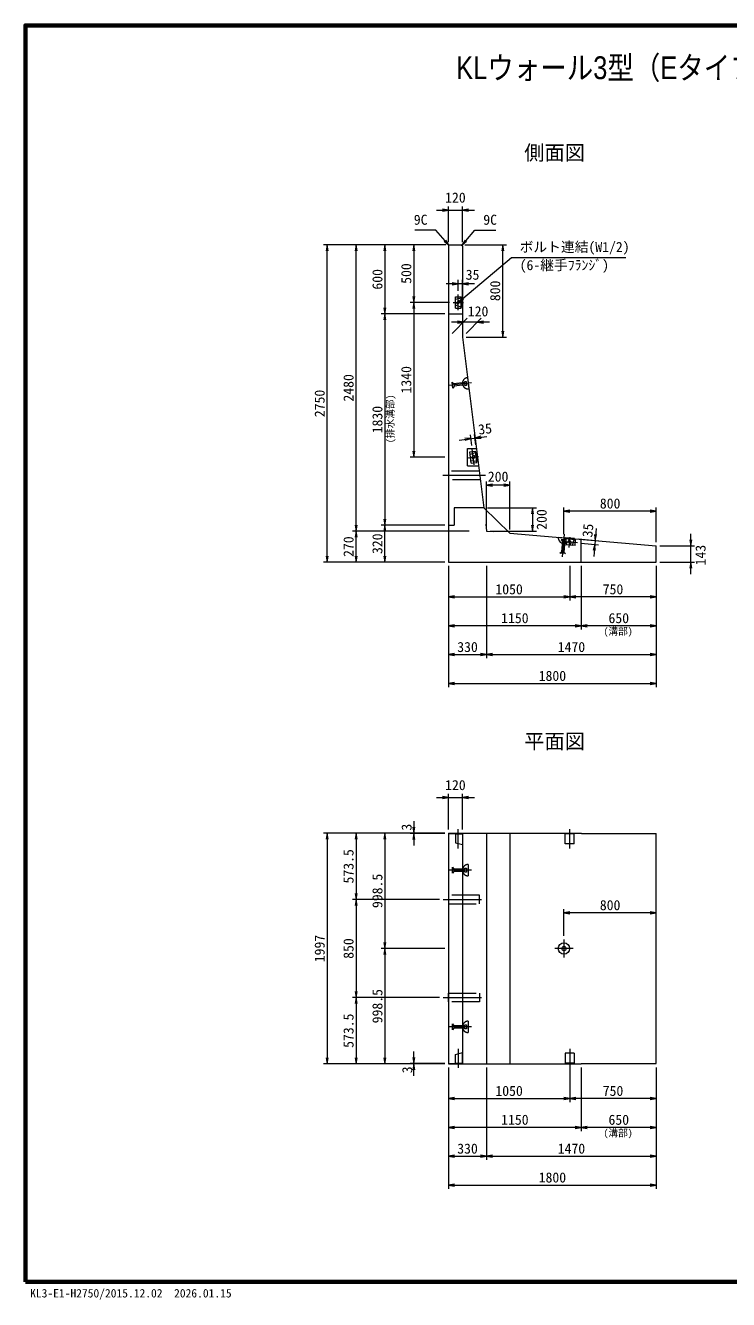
# Model space of a CAD drawing. Units: millimetres at full size, sheet at 1:40. Extents: x 108088 to 123888, y 10657 to 21690.
# Drawn here: x 108088 to 114177, y 10657 to 21690 of the extents above; entities that cross this region are included whole.
import ezdxf
from ezdxf.enums import TextEntityAlignment as Align

# ---------------------------------------------------------------- set-up
doc = ezdxf.new("R2010")
doc.units = ezdxf.units.MM
doc.header["$LTSCALE"] = 40
doc.linetypes.add('CHAIN', pattern=[18.5, 12, -1.5, 3.5, -1.5])
doc.linetypes.add('DASHED', pattern=[7.5, 6, -1.5])
for name, color, linetype, lineweight in [('01図枠', 1, 'Continuous', 70), ('中心', 6, 'CHAIN', 9), ('外形線', 7, 'Continuous', 13), ('寸法', 2, 'Continuous', 9), ('細線', 4, 'Continuous', 9), ('連結部', 4, 'Continuous', 13)]:
    doc.layers.add(name, color=color, linetype=linetype, lineweight=lineweight)
doc.layers.add('文字', color=7, linetype='Continuous')
doc.styles.add('ＭＳ ゴシック', font='')
doc.styles.add('ＭＳ Ｐゴシック', font='')
doc.styles.get('ＭＳ ゴシック').set_extended_font_data('MS Gothic')
doc.styles.get('ＭＳ Ｐゴシック').set_extended_font_data('MS PGothic')

# ---------------------------------------------------------------- blocks, each defined once
blk = doc.blocks.new('open_arrow')
at = {"color": 0, "linetype": 'Continuous', "lineweight": -2}
blk.add_lwpolyline([(7.5, 1.25), (0, 0), (7.5, -1.25)], dxfattribs=at)

msp = doc.modelspace()

# ---------------------------------------------------------------- linework, layer by layer
at = {"layer": '01図枠'}
msp.add_lwpolyline([(108087.54, 10809.99), (123887.54, 10809.99), (123887.54, 21689.99), (108087.54, 21689.99)], close=True, dxfattribs=at)
at = {"layer": '中心'}
for p, q in [((111836.25, 19223.25), (111836.25, 19360.25)), ((111791.25, 19291.75), (111881.25, 19291.75)), ((111951.02, 18595.47), (111757.53, 18571.28)), ((111974.48, 17883.78), (111957.49, 18019.72)), ((111921.33, 17946.17), (112010.63, 17957.33)), ((112071.64, 17791.75), (111701.25, 17791.75)), ((112869.5, 17208.5), (112733.01, 17220.29)), ((112753.84, 17283.74), (112737.05, 17089.46)), ((112797.38, 17169.56), (112805.13, 17259.23)), ((111836.25, 14563.76), (111836.25, 14728.76)), ((112801.25, 14563.76), (112801.25, 14728.76)), ((111951.25, 14374.76), (111756.25, 14374.76)), ((111706.25, 14121.26), (112036.25, 14121.26)), ((112830.25, 13696.26), (112672.25, 13696.26)), ((112751.25, 13775.26), (112751.25, 13617.26)), ((111706.25, 13271.26), (112036.25, 13271.26)), ((111951.25, 13017.76), (111756.25, 13017.76)), ((111836.25, 12828.76), (111836.25, 12663.76)), ((112801.25, 12828.76), (112801.25, 12663.76))]:
    msp.add_line(p, q, dxfattribs=at)
at = {"layer": '外形線'}
for p, q in [((111760.25, 19791.75), (111751.25, 19782.75)), ((111751.25, 19782.75), (111751.25, 17041.75)), ((111862.25, 19791.75), (111871.25, 19782.75)), ((111871.25, 19782.75), (111871.25, 18991.75)), ((111871.25, 18991.75), (112056.25, 17511.75)), ((112056.25, 17511.75), (112281.25, 17294.46)), ((112073.81, 17371.3), (112081.25, 17311.75)), ((112081.25, 17311.75), (112141.05, 17306.58)), ((112281.25, 17294.46), (113551.25, 17184.71)), ((113551.25, 17041.75), (113551.25, 17184.71)), ((111751.25, 17041.75), (113551.25, 17041.75)), ((111751.25, 14694.76), (112901.25, 14694.76)), ((111751.25, 14694.76), (111751.25, 12697.76)), ((111871.25, 14694.76), (111871.25, 12697.76)), ((112904.25, 14691.76), (112901.25, 14694.76)), ((112904.25, 14691.76), (113551.25, 14691.76)), ((113551.25, 12700.76), (113551.25, 14691.76)), ((111751.25, 12697.76), (112901.25, 12697.76)), ((112901.25, 12697.76), (112904.25, 12700.76)), ((112904.25, 12700.76), (113551.25, 12700.76))]:
    msp.add_line(p, q, dxfattribs=at)
at = {"layer": '寸法'}
for p, q in [((111647.25, 20091.75), (111975.25, 20091.75)), ((111751.25, 19814.75), (111751.25, 20123.75)), ((111871.25, 19814.75), (111871.25, 20123.75)), ((111728.25, 19791.75), (110669.25, 19791.75)), ((110701.25, 17041.75), (110701.25, 19791.75)), ((111728.25, 19791.75), (110919.25, 19791.75)), ((110951.25, 17311.75), (110951.25, 19791.75)), ((111728.25, 19791.75), (111169.25, 19791.75)), ((111201.25, 19791.75), (111201.25, 19191.75)), ((111728.25, 19791.75), (111419.25, 19791.75)), ((111451.25, 19791.75), (111451.25, 19291.75)), ((111894.25, 19791.75), (112253.25, 19791.75)), ((112221.25, 18991.75), (112221.25, 19791.75)), ((111975.25, 19453.95), (111732.25, 19453.95)), ((111836.25, 19392.25), (111836.25, 19485.95)), ((111871.25, 19323.75), (111871.25, 19485.95)), ((111759.25, 19291.75), (111419.25, 19291.75)), ((111759.25, 19291.75), (111419.25, 19291.75)), ((111451.25, 19291.75), (111451.25, 17951.75)), ((111719.25, 19191.75), (111169.25, 19191.75)), ((111719.25, 19191.75), (111169.25, 19191.75)), ((111201.25, 19191.75), (111201.25, 17361.75)), ((112105.37, 19121.87), (111777.37, 19121.87)), ((111783.25, 19023.75), (111913.37, 19153.87)), ((111903.25, 19023.75), (112033.37, 19153.87)), ((111903.25, 18991.75), (112253.25, 18991.75)), ((111842.67, 18099.8), (112083.79, 18129.94)), ((111953.52, 18051.47), (111941.89, 18144.45)), ((111987.91, 18058.5), (111976.62, 18148.79)), ((111719.25, 17951.75), (111419.25, 17951.75)), ((112081.25, 17343.75), (112081.25, 17742.2)), ((112281.25, 17710.2), (112081.25, 17710.2)), ((112281.25, 17326.46), (112281.25, 17742.2)), ((112088.25, 17511.75), (112512.33, 17511.75)), ((112480.33, 17511.75), (112480.33, 17311.75)), ((112751.25, 17285.85), (112751.25, 17516.71)), ((113551.25, 17484.71), (112751.25, 17484.71)), ((113551.25, 17216.71), (113551.25, 17516.71)), ((111719.25, 17361.75), (111169.25, 17361.75)), ((111719.25, 17361.75), (111169.25, 17361.75)), ((111201.25, 17041.75), (111201.25, 17361.75)), ((113029.99, 17334.15), (113009.07, 17092.05)), ((111931.06, 17311.75), (110919.25, 17311.75)), ((111931.06, 17311.75), (110919.25, 17311.75)), ((110951.25, 17041.75), (110951.25, 17311.75)), ((112113.25, 17311.75), (112512.33, 17311.75)), ((112876, 17243.07), (113052.92, 17227.78)), ((113851.25, 16937.75), (113851.25, 17288.71)), ((112901.38, 17205.74), (113049.9, 17192.91)), ((113583.25, 17184.71), (113883.25, 17184.71)), ((111719.25, 17041.75), (110669.25, 17041.75)), ((111719.25, 17041.75), (110919.25, 17041.75)), ((111719.25, 17041.75), (111169.25, 17041.75)), ((111751.25, 17009.75), (111751.25, 15959.75)), ((111751.25, 17009.75), (111751.25, 16209.75)), ((111751.25, 17009.75), (111751.25, 16459.75)), ((111751.25, 17009.75), (111751.25, 16709.75)), ((112081.25, 17009.75), (112081.25, 16209.75)), ((112081.25, 17009.75), (112081.25, 16209.75)), ((112801.25, 17009.75), (112801.25, 16709.75)), ((112801.25, 17009.75), (112801.25, 16709.75)), ((112901.25, 17009.75), (112901.25, 16459.75)), ((112901.25, 17009.75), (112901.25, 16459.75)), ((113551.25, 17009.75), (113551.25, 15959.75)), ((113551.25, 17009.75), (113551.25, 16209.75)), ((113551.25, 17009.75), (113551.25, 16709.75)), ((113551.25, 17009.75), (113551.25, 16459.75)), ((113583.25, 17041.75), (113883.25, 17041.75)), ((111751.25, 16741.75), (112801.25, 16741.75)), ((113551.25, 16741.75), (112801.25, 16741.75)), ((112901.25, 16491.75), (111751.25, 16491.75)), ((113551.25, 16491.75), (112901.25, 16491.75)), ((111751.25, 16241.75), (112081.25, 16241.75)), ((112081.25, 16241.75), (113551.25, 16241.75)), ((111751.25, 15991.75), (113551.25, 15991.75)), ((111751.25, 14726.76), (111751.25, 15035.76)), ((111871.25, 14726.76), (111871.25, 15035.76)), ((111647.25, 15003.76), (111975.25, 15003.76)), ((111451.25, 14798.76), (111451.25, 14587.76)), ((111719.25, 14694.76), (110669.25, 14694.76)), ((110701.25, 14694.76), (110701.25, 12697.76)), ((111719.25, 14694.76), (110919.25, 14694.76)), ((110951.25, 14694.76), (110951.25, 14121.26)), ((111719.25, 14694.76), (111169.25, 14694.76)), ((111201.25, 14694.76), (111201.25, 13696.26)), ((111719.25, 14694.76), (111419.25, 14694.76)), ((111719.25, 14691.76), (111419.25, 14691.76)), ((111674.25, 14121.26), (110919.25, 14121.26)), ((111674.25, 14121.26), (110919.25, 14121.26)), ((110951.25, 14121.26), (110951.25, 13271.26)), ((112751.25, 13807.26), (112751.25, 14038.12)), ((113551.25, 13738.12), (113551.25, 14038.12)), ((113551.25, 14006.12), (112751.25, 14006.12)), ((111720.25, 13696.26), (111169.25, 13696.26)), ((111720.25, 13696.26), (111169.25, 13696.26)), ((111201.25, 13696.26), (111201.25, 12697.76)), ((111674.25, 13271.26), (110919.25, 13271.26)), ((111674.25, 13271.26), (110919.25, 13271.26)), ((110951.25, 13271.26), (110951.25, 12697.76)), ((111451.25, 12593.76), (111451.25, 12804.76)), ((111719.25, 12697.76), (110669.25, 12697.76)), ((111719.25, 12697.76), (110919.25, 12697.76)), ((111719.25, 12697.76), (111169.25, 12697.76)), ((111719.25, 12700.76), (111419.25, 12700.76)), ((111719.25, 12697.76), (111419.25, 12697.76)), ((111751.25, 12665.76), (111751.25, 11615.76)), ((111751.25, 12665.76), (111751.25, 11865.76)), ((111751.25, 12665.76), (111751.25, 12115.76)), ((111751.25, 12665.76), (111751.25, 12365.76)), ((112081.25, 12665.76), (112081.25, 11865.76)), ((112081.25, 12665.76), (112081.25, 11865.76)), ((112801.25, 12665.76), (112801.25, 12365.76)), ((112801.25, 12665.76), (112801.25, 12365.76)), ((112901.25, 12665.76), (112901.25, 12115.76)), ((112901.25, 12665.76), (112901.25, 12115.76)), ((113551.25, 12665.76), (113551.25, 11615.76)), ((113551.25, 12665.76), (113551.25, 11865.76)), ((113551.25, 12665.76), (113551.25, 12365.76)), ((113551.25, 12665.76), (113551.25, 12115.76)), ((111751.25, 12397.76), (112801.25, 12397.76)), ((113551.25, 12397.76), (112801.25, 12397.76)), ((112901.25, 12147.76), (111751.25, 12147.76)), ((113551.25, 12147.76), (112901.25, 12147.76)), ((111751.25, 11897.76), (112081.25, 11897.76)), ((112081.25, 11897.76), (113551.25, 11897.76)), ((111751.25, 11647.76), (113551.25, 11647.76))]:
    msp.add_line(p, q, dxfattribs=at)
at = {"layer": '寸法', "color": 3, "linetype": 'DASHED'}
for p, q in [((111790.39, 18550.22), (111784.19, 18599.86)), ((111784.19, 18599.86), (111797.63, 18586.42)), ((111800.11, 18566.55), (111790.39, 18550.22)), ((111893.22, 18598.37), (111797.63, 18586.42)), ((111797.63, 18586.42), (111800.11, 18566.55)), ((111895.7, 18578.5), (111800.11, 18566.55)), ((111892.23, 18606.26), (111904.14, 18607.75)), ((111896.7, 18570.54), (111892.23, 18606.26)), ((111908.6, 18572.03), (111896.7, 18570.54)), ((111904.14, 18607.75), (111908.6, 18572.03)), ((111915.17, 18640.42), (111927.34, 18543.08)), ((112702.39, 17258.07), (112800.12, 17249.62)), ((112738.92, 17227.81), (112730.62, 17131.84)), ((112731, 17228.5), (112732.03, 17240.45)), ((112766.86, 17225.4), (112731, 17228.5)), ((112732.03, 17240.45), (112767.9, 17237.35)), ((112758.87, 17226.09), (112750.57, 17130.11)), ((112767.9, 17237.35), (112766.86, 17225.4)), ((112714.67, 17121.51), (112730.62, 17131.84)), ((112764.51, 17117.2), (112714.67, 17121.51)), ((112730.62, 17131.84), (112750.57, 17130.11)), ((112750.57, 17130.11), (112764.51, 17117.2)), ((111786.25, 14349.78), (111786.25, 14399.81)), ((111786.25, 14399.81), (111797.92, 14384.81)), ((111797.92, 14364.78), (111786.25, 14349.78)), ((111894.25, 14384.81), (111797.92, 14384.81)), ((111797.92, 14384.81), (111797.92, 14364.78)), ((111894.25, 14364.78), (111797.92, 14364.78)), ((111894.25, 14356.76), (111894.25, 14392.76)), ((111894.25, 14392.76), (111906.25, 14392.76)), ((111906.25, 14356.76), (111894.25, 14356.76)), ((111906.25, 14392.76), (111906.25, 14356.76)), ((111921.25, 14423.81), (111921.25, 14325.71)), ((111786.25, 12992.78), (111786.25, 13042.81)), ((111786.25, 13042.81), (111797.92, 13027.81)), ((111894.25, 13027.81), (111797.92, 13027.81)), ((111797.92, 13027.81), (111797.92, 13007.78)), ((111894.25, 12999.76), (111894.25, 13035.76)), ((111894.25, 13035.76), (111906.25, 13035.76)), ((111906.25, 13035.76), (111906.25, 12999.76)), ((111921.25, 13066.81), (111921.25, 12968.71)), ((111797.92, 13007.78), (111786.25, 12992.78)), ((111894.25, 13007.78), (111797.92, 13007.78)), ((111906.25, 12999.76), (111894.25, 12999.76))]:
    msp.add_line(p, q, dxfattribs=at)
at = {"layer": '寸法'}
for points in [[(111755.73, 19787.23), (111721.55, 19826.42), (111641.78, 19917.89), (111460.03, 19917.89)], [(111866.78, 19787.23), (111900.95, 19826.42), (111980.73, 19917.89), (112162.48, 19917.89)], [(111836.25, 19291.75), (111875.88, 19325.42), (112295.66, 19682.08), (113286.26, 19682.08)]]:
    msp.add_lwpolyline(points, dxfattribs=at)
at = {"layer": '寸法', "color": 3}
msp.add_circle((112751.25, 13696.26), 18, dxfattribs=at)
at = {"layer": '寸法', "color": 3, "linetype": 'DASHED'}
for centre, start, end in [((111921.25, 18591.75), 97.12502, 277.12502), ((112751.25, 17253.85), 175.06078, 355.06078), ((111921.25, 14374.76), 90, 270), ((111921.25, 13017.76), 90, 270)]:
    msp.add_arc(centre, 49.05, start, end, dxfattribs=at)
at = {"layer": '細線'}
for p, q in [((111811.25, 19243.25), (111811.25, 19340.25)), ((111811.25, 19340.25), (111861.25, 19340.25)), ((111861.25, 19243.25), (111861.25, 19340.25)), ((111811.25, 19243.25), (111861.25, 19243.25)), ((111836.25, 19303.06), (111824.94, 19291.75)), ((111847.57, 19291.75), (111836.25, 19280.44)), ((111751.25, 19191.75), (111871.25, 19191.75)), ((111916.88, 18026.75), (111991.88, 18026.75)), ((111916.88, 17876.75), (111916.88, 18026.75)), ((111935.16, 17996.77), (111984.77, 18002.98)), ((111947.19, 17900.52), (111935.16, 17996.77)), ((111996.8, 17906.72), (111984.77, 18002.98)), ((111916.88, 17876.75), (112010.63, 17876.75)), ((111947.19, 17900.52), (111996.8, 17906.72)), ((111964.58, 17962.98), (111954.76, 17950.35)), ((111977.21, 17953.15), (111967.39, 17940.52)), ((111801.25, 17511.75), (111801.25, 17361.75)), ((112056.25, 17511.75), (111801.25, 17511.75)), ((111751.25, 17361.75), (111801.25, 17361.75)), ((112750.78, 17193.66), (112755.09, 17243.48)), ((112851.73, 17235.13), (112755.09, 17243.48)), ((112789.98, 17215.37), (112800.28, 17203.12)), ((112802.23, 17225.67), (112812.53, 17213.42)), ((112847.42, 17185.31), (112851.73, 17235.13)), ((112901.25, 17041.75), (112901.25, 17240.88)), ((112847.42, 17185.31), (112750.78, 17193.66)), ((112081.25, 14694.76), (112081.25, 12697.76)), ((112281.25, 14694.76), (112281.25, 12697.76)), ((112841.25, 14688.76), (112761.25, 14688.76)), ((112761.25, 14603.76), (112761.25, 14688.76)), ((112841.25, 14603.76), (112841.25, 14688.76)), ((112841.25, 14603.76), (112761.25, 14603.76)), ((112841.25, 12788.76), (112761.25, 12788.76)), ((112761.25, 12788.76), (112761.25, 12703.76)), ((112841.25, 12703.76), (112761.25, 12703.76)), ((112841.25, 12788.76), (112841.25, 12703.76))]:
    msp.add_line(p, q, dxfattribs=at)
at = {"layer": '細線', "linetype": 'DASHED'}
for p, q in [((111871.25, 19331.75), (111811.25, 19316.75)), ((111871.25, 19251.75), (111871.25, 19331.75)), ((111811.25, 19266.75), (111871.25, 19251.75)), ((111995.75, 17995.78), (111938.07, 17973.45)), ((112005.67, 17916.4), (111995.75, 17995.78)), ((111944.28, 17923.84), (112005.67, 17916.4)), ((112016.57, 17829.25), (111751.25, 17829.25)), ((112025.94, 17754.25), (111751.25, 17754.25)), ((112764.42, 17252.71), (112774.19, 17191.64)), ((112844.12, 17245.82), (112764.42, 17252.71)), ((112824.01, 17187.34), (112844.12, 17245.82)), ((111751.25, 14691.76), (111871.25, 14691.76)), ((111811.25, 14688.76), (111811.25, 14612.76)), ((111811.25, 14688.76), (111871.25, 14688.76)), ((111871.25, 14688.76), (111871.25, 14597.76)), ((111811.25, 14612.76), (111871.25, 14597.76)), ((111751.25, 12700.76), (111871.25, 12700.76)), ((111811.25, 12779.76), (111871.25, 12794.76)), ((111811.25, 12703.76), (111811.25, 12779.76)), ((111811.25, 12703.76), (111871.25, 12703.76)), ((111871.25, 12703.76), (111871.25, 12794.76))]:
    msp.add_line(p, q, dxfattribs=at)
for points in [[(111751.25, 14083.76), (112021.25, 14083.76), (112021.25, 14158.76), (111751.25, 14158.76)], [(111751.25, 13308.76), (112021.25, 13308.76), (112021.25, 13233.76), (111751.25, 13233.76)]]:
    msp.add_lwpolyline(points, close=True, dxfattribs=at)
at = {"layer": '細線'}
for centre, start, end in [((111830.6, 19286.09), 135, 315), ((111841.91, 19297.41), 315, 135), ((111961.07, 17945.43), 142.12502, 322.12502), ((111970.89, 17958.06), 322.12502, 142.12502), ((112796.11, 17220.52), 40.06078, 220.06078), ((112806.4, 17208.27), 220.06078, 40.06078)]:
    msp.add_arc(centre, 8, start, end, dxfattribs=at)
at = {"layer": '連結部', "color": 7}
msp.add_line((111760.25, 19791.75), (111862.25, 19791.75), dxfattribs=at)
at = {"layer": '連結部', "color": 3}
msp.add_circle((112751.25, 13696.26), 49, dxfattribs=at)

# ---------------------------------------------------------------- block references
at = {"layer": '寸法', "xscale": 6.93, "yscale": 6.93}
for p, rotation in [((111751.25, 20091.75), 180), ((110701.25, 19791.75), 270), ((110951.25, 19791.75), 270), ((111201.25, 19791.75), 270), ((111451.25, 19791.75), 270), ((111755.73, 19787.23), 131.1), ((111866.78, 19787.23), 48.9), ((112221.25, 19791.75), 270), ((111836.25, 19453.95), 180), ((111451.25, 19291.75), 90), ((111836.25, 19291.75), 40.4), ((111201.25, 19191.75), 90), ((111451.25, 19291.75), 270), ((111201.25, 19191.75), 270), ((111881.37, 19121.87), 180), ((112221.25, 18991.75), 90), ((111945.86, 18112.7), 187.1), ((111980.59, 18117.04), 7.1), ((111451.25, 17951.75), 90), ((112281.25, 17710.2), 180), ((112480.33, 17511.75), 270), ((113551.25, 17484.71), 180), ((110951.25, 17311.75), 90), ((111201.25, 17361.75), 90), ((111201.25, 17361.75), 270), ((112480.33, 17311.75), 90), ((110951.25, 17311.75), 270), ((113021.04, 17230.53), 85.1), ((113851.25, 17184.71), 90), ((113018.02, 17195.66), 265.1), ((110701.25, 17041.75), 90), ((110951.25, 17041.75), 90), ((111201.25, 17041.75), 90), ((113851.25, 17041.75), 270), ((112801.25, 16741.75), 180), ((113551.25, 16741.75), 180), ((112901.25, 16491.75), 180), ((113551.25, 16491.75), 180), ((112081.25, 16241.75), 180), ((113551.25, 16241.75), 180), ((113551.25, 15991.75), 180), ((111751.25, 15003.76), 180), ((110701.25, 14694.76), 270), ((110951.25, 14694.76), 270), ((111201.25, 14694.76), 270), ((111451.25, 14694.76), 90), ((111451.25, 14691.76), 270), ((110951.25, 14121.26), 90), ((110951.25, 14121.26), 270), ((113551.25, 14006.12), 180), ((111201.25, 13696.26), 90), ((111201.25, 13696.26), 270), ((110951.25, 13271.26), 90), ((110951.25, 13271.26), 270), ((110701.25, 12697.76), 90), ((110951.25, 12697.76), 90), ((111201.25, 12697.76), 90), ((111451.25, 12700.76), 90), ((111451.25, 12697.76), 270), ((112801.25, 12397.76), 180), ((113551.25, 12397.76), 180), ((112901.25, 12147.76), 180), ((113551.25, 12147.76), 180), ((112081.25, 11897.76), 180), ((113551.25, 11897.76), 180), ((113551.25, 11647.76), 180)]:
    msp.add_blockref('open_arrow', p, dxfattribs=dict(at, rotation=rotation))
for p in [(111871.25, 20091.75), (111871.25, 19453.95), (112001.37, 19121.87), (112081.25, 17710.2), (112751.25, 17484.71), (111751.25, 16741.75), (112801.25, 16741.75), (111751.25, 16491.75), (112901.25, 16491.75), (111751.25, 16241.75), (112081.25, 16241.75), (111751.25, 15991.75), (111871.25, 15003.76), (112751.25, 14006.12), (111751.25, 12397.76), (112801.25, 12397.76), (111751.25, 12147.76), (112901.25, 12147.76), (111751.25, 11897.76), (112081.25, 11897.76), (111751.25, 11647.76)]:
    msp.add_blockref('open_arrow', p, dxfattribs=at)

# ---------------------------------------------------------------- texts
at = {"layer": '寸法', "style": 'ＭＳ ゴシック'}
for s, p in [('120', (111811.25, 20199.75)), ('35', (111959.75, 19531.89)), ('120', (112007.61, 19214.51)), ('200', (112181.25, 17783.31)), ('800', (113151.25, 17550.71)), ('1050', (112276.25, 16807.75)), ('750', (113176.25, 16807.75)), ('1150', (112326.25, 16557.75)), ('650', (113226.25, 16557.75)), ('330', (111916.25, 16307.75)), ('1470', (112816.25, 16307.75)), ('1800', (112651.25, 16057.75)), ('120', (111811.25, 15111.76)), ('800', (113151.25, 14072.12)), ('1050', (112276.25, 12463.76)), ('750', (113176.25, 12463.76)), ('1150', (112326.25, 12213.76)), ('650', (113226.25, 12213.76)), ('330', (111916.25, 11963.76)), ('1470', (112816.25, 11963.76)), ('1800', (112651.25, 11713.76))]:
    msp.add_text(s, height=87.35, dxfattribs=at).set_placement(p, align=Align.MIDDLE_CENTER)
msp.add_text('9C', height=87.35, dxfattribs=at).set_placement((111569.78, 19937.89), align=Align.BOTTOM_RIGHT)
for s, p in [('9C', (112052.73, 19937.89)), ('ボルト連結(W1/2)', (112367.66, 19702.08))]:
    msp.add_text(s, height=87.35, dxfattribs=at).set_placement(p, align=Align.BOTTOM_LEFT)
at = {"layer": '寸法', "color": 3, "style": 'ＭＳ ゴシック'}
msp.add_text('(6-継手ﾌﾗﾝｼﾞ)', height=87.35, dxfattribs=at).set_placement((112367.66, 19658.47), align=Align.TOP_LEFT)
at = {"layer": '寸法', "style": 'ＭＳ ゴシック'}
for s, rotation, p in [('600', 90, (111135.25, 19491.75)), ('500', 90, (111385.25, 19541.75)), ('800', 90, (112155.25, 19391.75)), ('2480', 90, (110885.25, 18551.75)), ('1340', 90, (111385.25, 18621.75)), ('2750', 90, (110635.25, 18416.75)), ('1830', 90, (111135.25, 18276.75)), ('35', 7.125, (112068.17, 18196.87)), ('200', 90, (112558.24, 17411.75)), ('35', 85.061, (112958.34, 17317.01)), ('270', 90, (110885.25, 17176.75)), ('320', 90, (111135.25, 17201.75)), ('143', 90, (113934.69, 17103.05)), ('3', 90, (111388.44, 14747.2)), ('573.5', 90, (110885.25, 14408.01)), ('998.5', 90, (111135.25, 14195.51)), ('1997', 90, (110635.25, 13696.26)), ('850', 90, (110885.25, 13696.26)), ('998.5', 90, (111135.25, 13197.01)), ('573.5', 90, (110885.25, 12984.51)), ('3', 90, (111393.72, 12645.31))]:
    msp.add_text(s, height=87.35, rotation=rotation, dxfattribs=at).set_placement(p, align=Align.MIDDLE_CENTER)
at = {"layer": '寸法', "color": 3, "style": 'ＭＳ ゴシック'}
msp.add_text('(排水溝部)', height=61.71, rotation=90, dxfattribs=at).set_placement((111295.89, 18073.13), align=Align.BOTTOM_LEFT)
for p in [(113094.25, 16394.18), (113094.25, 12050.19)]:
    msp.add_text('(溝部)', height=61.71, dxfattribs=at).set_placement(p, align=Align.BOTTOM_LEFT)
at = {"layer": '文字', "style": 'ＭＳ Ｐゴシック', "width": 0.85}
msp.add_text(' KLウォール3型（Eタイプ）標準部構造図\u3000\u3000\u3000\u3000\u3000\u3000\u3000\u3000\u3000\u3000\u3000\u3000\u3000\u3000 \u3000\u3000\u3000\u3000', height=197.9, dxfattribs=at).set_placement((115987.54, 21165.77), align=Align.BOTTOM_CENTER)
at = {"layer": '文字', "style": 'ＭＳ Ｐゴシック'}
for s, p in [(' 側面図 ', (112670.62, 20485.14)), (' 平面図 ', (112670.62, 15388.15))]:
    msp.add_text(s, height=128.7, dxfattribs=at).set_placement(p, align=Align.BOTTOM_CENTER)
at = {"layer": '文字', "style": 'ＭＳ ゴシック'}
msp.add_text('KL3-E1-H2750/2015.12.02  2026.01.15', height=73.31, dxfattribs=at).set_placement((108127.74, 10652.54), align=Align.BOTTOM_LEFT)

doc.saveas('drawing.dxf')
